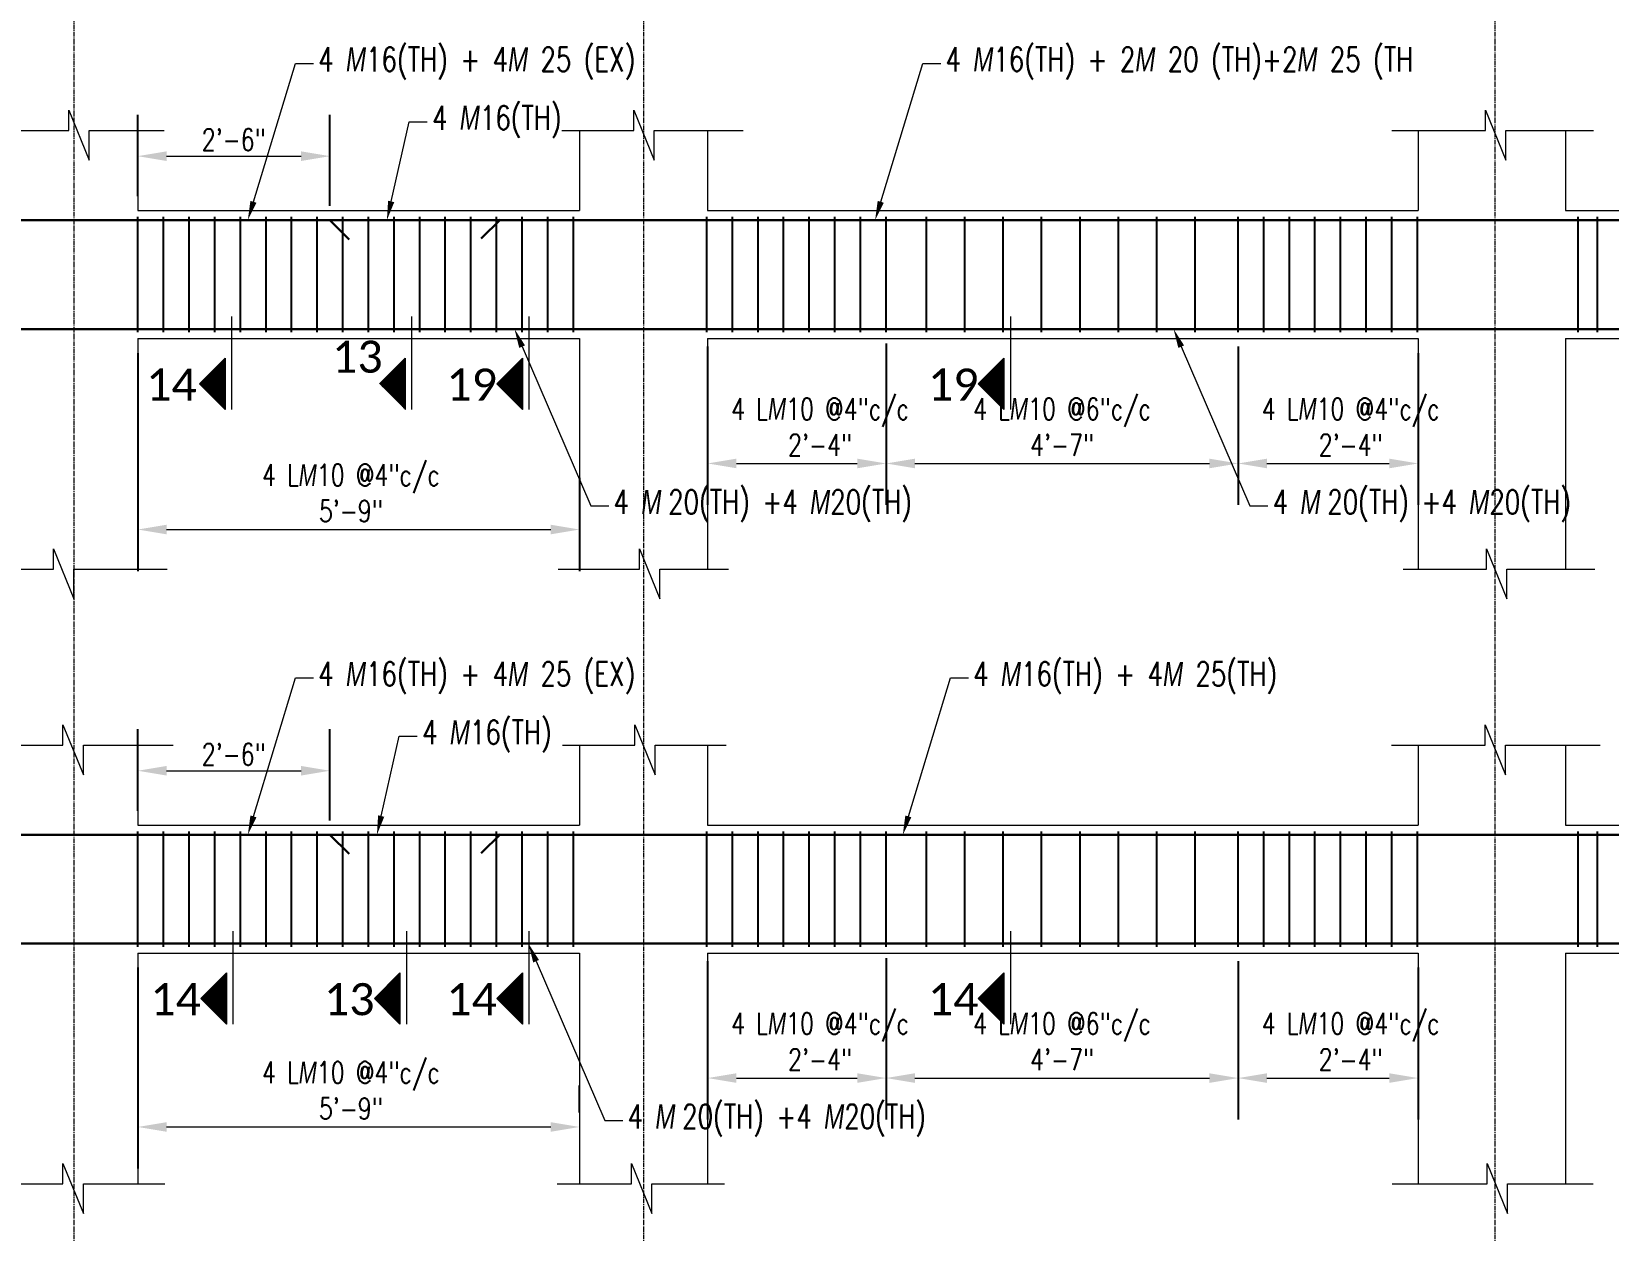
# Model space of a CAD drawing. Header units: inches. Extents: x 0 to 162649, y -36601 to -26324.
# Drawn here: x 155914.7 to 156161, y -35576.8 to -35389.5 of the extents above; entities that cross this region are included whole.
import ezdxf
from ezdxf import colors
from ezdxf.entities.mleader import LeaderData, LeaderLine
from ezdxf.math import Vec2, Vec3

# ---------------------------------------------------------------- set-up
doc = ezdxf.new("R2010")
doc.units = ezdxf.units.IN
doc.header["$MEASUREMENT"] = 0
doc.linetypes.add('CENTER2', pattern=[1.125, 0.75, -0.125, 0.125, -0.125])
for name, color, linetype, lineweight in [('Cen', 9, 'CENTER2', 5), ('Dim', 1, 'Continuous', 13), ('dimention', 1, 'Continuous', 13), ('hatch', 252, 'Continuous', 0), ('OL_AR_Text', 140, 'Continuous', 5), ('Rein', 3, 'Continuous', 30), ('Stirrups', 191, 'Continuous', 25), ('TEXT', 7, 'Continuous', 9)]:
    doc.layers.add(name, color=color, linetype=linetype, lineweight=lineweight)
doc.styles.add('1-8 Annotative Text', font='calibri.ttf', dxfattribs={"height": 0.125})
doc.styles.add('DIM', font='simplex.shx', dxfattribs={"width": 0.75})
doc.dimstyles.get("Standard").update_dxf_attribs({"dimscale": 36, "dimtxt": 0.09375, "dimasz": 0.125, "dimexe": 0.18, "dimexo": 0.0625, "dimgap": 0.015625, "dimtad": 1, "dimdec": 0, "dimzin": 0, "dimdsep": 46, "dimlunit": 4, "dimtxsty": 'DIM', "dimcen": 0.09, "dimadec": 0, "dimazin": 0, "dimtfac": 0.75, "dimtdec": 0, "dimtmove": 0, "dimatfit": 3, "dimfxl": 1, "dimtolj": 1, "dimtzin": 0, "dimlwd": 9, "dimarcsym": 0})

# ---------------------------------------------------------------- blocks, each defined once
blk = doc.blocks.new('*D159')
at = {"layer": 'Defpoints', "color": 0, "transparency": 16777216}
for p in [(155961.31, -35505), (155931.31, -35513.5), (155961.31, -35515)]:
    blk.add_point(p, dxfattribs=at)
at = {"layer": 'dimention', "color": 0, "lineweight": -2, "transparency": 16777216}
for p, q in [((155931.31, -35511.25), (155931.31, -35498.52)), ((155961.31, -35512.75), (155961.31, -35498.52))]:
    blk.add_line(p, q, dxfattribs=at)
at = {"layer": 'dimention', "color": 0, "lineweight": 9, "transparency": 16777216}
blk.add_line((155935.81, -35505), (155956.81, -35505), dxfattribs=at)
at = {"layer": 'dimention', "color": 0, "transparency": 16777216}
for points in [[(155935.81, -35504.25), (155935.81, -35505.75), (155931.31, -35505)], [(155956.81, -35504.25), (155956.81, -35505.75), (155961.31, -35505)]]:
    blk.add_solid(points, dxfattribs=at)
at = {"layer": 'dimention', "color": 0, "transparency": 16777216, "insert": (155946.31, -35502.43), "char_height": 3.375, "attachment_point": 5, "style": 'DIM'}
blk.add_mtext('\\A1;2\'-6"', dxfattribs=at)
blk = doc.blocks.new('*D170')
at = {"layer": 'Defpoints', "color": 0, "transparency": 16777216}
for p in [(155961.31, -35409), (155931.31, -35417.5), (155961.31, -35419)]:
    blk.add_point(p, dxfattribs=at)
at = {"layer": 'dimention', "color": 0, "lineweight": -2, "transparency": 16777216}
for p, q in [((155931.31, -35415.25), (155931.31, -35402.52)), ((155961.31, -35416.75), (155961.31, -35402.52))]:
    blk.add_line(p, q, dxfattribs=at)
at = {"layer": 'dimention', "color": 0, "lineweight": 9, "transparency": 16777216}
blk.add_line((155935.81, -35409), (155956.81, -35409), dxfattribs=at)
at = {"layer": 'dimention', "color": 0, "transparency": 16777216}
for points in [[(155935.81, -35408.25), (155935.81, -35409.75), (155931.31, -35409)], [(155956.81, -35408.25), (155956.81, -35409.75), (155961.31, -35409)]]:
    blk.add_solid(points, dxfattribs=at)
at = {"layer": 'dimention', "color": 0, "transparency": 16777216, "insert": (155946.31, -35406.43), "char_height": 3.375, "attachment_point": 5, "style": 'DIM'}
blk.add_mtext('\\A1;2\'-6"', dxfattribs=at)
blk = doc.blocks.new('*D347')
at = {"layer": 'Defpoints', "color": 0, "transparency": 16777216}
for p in [(156103.17, -35436.5), (156131.28, -35437.5), (156131.28, -35457)]:
    blk.add_point(p, dxfattribs=at)
at = {"layer": 'dimention', "color": 0, "lineweight": -2, "transparency": 16777216}
for p, q in [((156103.17, -35438.75), (156103.17, -35463.48)), ((156131.28, -35439.75), (156131.28, -35463.48))]:
    blk.add_line(p, q, dxfattribs=at)
at = {"layer": 'dimention', "color": 0, "lineweight": 9, "transparency": 16777216}
blk.add_line((156107.67, -35457), (156126.78, -35457), dxfattribs=at)
at = {"layer": 'dimention', "color": 0, "transparency": 16777216}
for points in [[(156107.67, -35456.25), (156107.67, -35457.75), (156103.17, -35457)], [(156126.78, -35456.25), (156126.78, -35457.75), (156131.28, -35457)]]:
    blk.add_solid(points, dxfattribs=at)
at = {"layer": 'dimention', "color": 0, "transparency": 16777216, "insert": (156120.74, -35451.29), "char_height": 3.375, "attachment_point": 5, "style": 'DIM'}
blk.add_mtext('\\A1;4 L{\\A0;\\Fgothici|c0;\\W0.75;M}10 @4"c/c\\P2\'-4"', dxfattribs=at)
blk = doc.blocks.new('*D348')
at = {"layer": 'Defpoints', "color": 0, "transparency": 16777216}
for p in [(156048.18, -35436), (156103.17, -35436.5), (156103.17, -35457)]:
    blk.add_point(p, dxfattribs=at)
at = {"layer": 'dimention', "color": 0, "lineweight": -2, "transparency": 16777216}
for p, q in [((156048.18, -35438.25), (156048.18, -35463.48)), ((156103.17, -35438.75), (156103.17, -35463.48))]:
    blk.add_line(p, q, dxfattribs=at)
at = {"layer": 'dimention', "color": 0, "lineweight": 9, "transparency": 16777216}
blk.add_line((156052.68, -35457), (156098.67, -35457), dxfattribs=at)
at = {"layer": 'dimention', "color": 0, "transparency": 16777216}
for points in [[(156052.68, -35456.25), (156052.68, -35457.75), (156048.18, -35457)], [(156098.67, -35456.25), (156098.67, -35457.75), (156103.17, -35457)]]:
    blk.add_solid(points, dxfattribs=at)
at = {"layer": 'dimention', "color": 0, "transparency": 16777216, "insert": (156075.67, -35451.29), "char_height": 3.375, "attachment_point": 5, "style": 'DIM'}
blk.add_mtext('\\A1;4 L{\\A0;\\Fgothici|c0;\\W0.75;M}10 @6"c/c\\P4\'-7"', dxfattribs=at)
blk = doc.blocks.new('*D346')
at = {"layer": 'Defpoints', "color": 0, "transparency": 16777216}
for p in [(156020.31, -35436.5), (156048.18, -35436.5), (156048.18, -35457)]:
    blk.add_point(p, dxfattribs=at)
at = {"layer": 'dimention', "color": 0, "lineweight": -2, "transparency": 16777216}
for p, q in [((156020.31, -35438.75), (156020.31, -35463.48)), ((156048.18, -35438.75), (156048.18, -35463.48))]:
    blk.add_line(p, q, dxfattribs=at)
at = {"layer": 'dimention', "color": 0, "lineweight": 9, "transparency": 16777216}
blk.add_line((156024.81, -35457), (156043.68, -35457), dxfattribs=at)
at = {"layer": 'dimention', "color": 0, "transparency": 16777216}
for points in [[(156024.81, -35456.25), (156024.81, -35457.75), (156020.31, -35457)], [(156043.68, -35456.25), (156043.68, -35457.75), (156048.18, -35457)]]:
    blk.add_solid(points, dxfattribs=at)
at = {"layer": 'dimention', "color": 0, "transparency": 16777216, "insert": (156037.88, -35451.29), "char_height": 3.375, "attachment_point": 5, "style": 'DIM'}
blk.add_mtext('\\A1;4 L{\\A0;\\Fgothici|c0;\\W0.75;M}10 @4"c/c\\P2\'-4"', dxfattribs=at)
blk = doc.blocks.new('*D350')
at = {"layer": 'Defpoints', "color": 0, "transparency": 16777216}
for p in [(156103.17, -35532.5), (156131.28, -35533.5), (156131.28, -35553)]:
    blk.add_point(p, dxfattribs=at)
at = {"layer": 'dimention', "color": 0, "lineweight": -2, "transparency": 16777216}
for p, q in [((156103.17, -35534.75), (156103.17, -35559.48)), ((156131.28, -35535.75), (156131.28, -35559.48))]:
    blk.add_line(p, q, dxfattribs=at)
at = {"layer": 'dimention', "color": 0, "lineweight": 9, "transparency": 16777216}
blk.add_line((156107.67, -35553), (156126.78, -35553), dxfattribs=at)
at = {"layer": 'dimention', "color": 0, "transparency": 16777216}
for points in [[(156107.67, -35552.25), (156107.67, -35553.75), (156103.17, -35553)], [(156126.78, -35552.25), (156126.78, -35553.75), (156131.28, -35553)]]:
    blk.add_solid(points, dxfattribs=at)
at = {"layer": 'dimention', "color": 0, "transparency": 16777216, "insert": (156120.74, -35547.29), "char_height": 3.375, "attachment_point": 5, "style": 'DIM'}
blk.add_mtext('\\A1;4 L{\\A0;\\Fgothici|c0;\\W0.75;M}10 @4"c/c\\P2\'-4"', dxfattribs=at)
blk = doc.blocks.new('*D351')
at = {"layer": 'Defpoints', "color": 0, "transparency": 16777216}
for p in [(156048.18, -35532), (156103.17, -35532.5), (156103.17, -35553)]:
    blk.add_point(p, dxfattribs=at)
at = {"layer": 'dimention', "color": 0, "lineweight": -2, "transparency": 16777216}
for p, q in [((156048.18, -35534.25), (156048.18, -35559.48)), ((156103.17, -35534.75), (156103.17, -35559.48))]:
    blk.add_line(p, q, dxfattribs=at)
at = {"layer": 'dimention', "color": 0, "lineweight": 9, "transparency": 16777216}
blk.add_line((156052.68, -35553), (156098.67, -35553), dxfattribs=at)
at = {"layer": 'dimention', "color": 0, "transparency": 16777216}
for points in [[(156052.68, -35552.25), (156052.68, -35553.75), (156048.18, -35553)], [(156098.67, -35552.25), (156098.67, -35553.75), (156103.17, -35553)]]:
    blk.add_solid(points, dxfattribs=at)
at = {"layer": 'dimention', "color": 0, "transparency": 16777216, "insert": (156075.67, -35547.29), "char_height": 3.375, "attachment_point": 5, "style": 'DIM'}
blk.add_mtext('\\A1;4 L{\\A0;\\Fgothici|c0;\\W0.75;M}10 @6"c/c\\P4\'-7"', dxfattribs=at)
blk = doc.blocks.new('*D349')
at = {"layer": 'Defpoints', "color": 0, "transparency": 16777216}
for p in [(156020.31, -35532.5), (156048.18, -35532.5), (156048.18, -35553)]:
    blk.add_point(p, dxfattribs=at)
at = {"layer": 'dimention', "color": 0, "lineweight": -2, "transparency": 16777216}
for p, q in [((156020.31, -35534.75), (156020.31, -35559.48)), ((156048.18, -35534.75), (156048.18, -35559.48))]:
    blk.add_line(p, q, dxfattribs=at)
at = {"layer": 'dimention', "color": 0, "lineweight": 9, "transparency": 16777216}
blk.add_line((156024.81, -35553), (156043.68, -35553), dxfattribs=at)
at = {"layer": 'dimention', "color": 0, "transparency": 16777216}
for points in [[(156024.81, -35552.25), (156024.81, -35553.75), (156020.31, -35553)], [(156043.68, -35552.25), (156043.68, -35553.75), (156048.18, -35553)]]:
    blk.add_solid(points, dxfattribs=at)
at = {"layer": 'dimention', "color": 0, "transparency": 16777216, "insert": (156037.88, -35547.29), "char_height": 3.375, "attachment_point": 5, "style": 'DIM'}
blk.add_mtext('\\A1;4 L{\\A0;\\Fgothici|c0;\\W0.75;M}10 @4"c/c\\P2\'-4"', dxfattribs=at)
blk = doc.blocks.new('*D366')
at = {"layer": 'Defpoints', "color": 0, "transparency": 16777216}
for p in [(155931.31, -35437.5), (156000.31, -35457), (156000.31, -35467.32)]:
    blk.add_point(p, dxfattribs=at)
at = {"layer": 'dimention', "color": 0, "lineweight": -2, "transparency": 16777216}
for p, q in [((155931.31, -35439.75), (155931.31, -35473.8)), ((156000.31, -35459.25), (156000.31, -35473.8))]:
    blk.add_line(p, q, dxfattribs=at)
at = {"layer": 'dimention', "color": 0, "lineweight": 9, "transparency": 16777216}
blk.add_line((155935.81, -35467.32), (155995.81, -35467.32), dxfattribs=at)
at = {"layer": 'dimention', "color": 0, "transparency": 16777216}
for points in [[(155935.81, -35466.57), (155935.81, -35468.07), (155931.31, -35467.32)], [(155995.81, -35466.57), (155995.81, -35468.07), (156000.31, -35467.32)]]:
    blk.add_solid(points, dxfattribs=at)
at = {"layer": 'dimention', "color": 0, "transparency": 16777216, "insert": (155964.59, -35461.62), "char_height": 3.375, "attachment_point": 5, "style": 'DIM'}
blk.add_mtext('\\A1;4 L{\\A0;\\Fgothici|c0;\\W0.75;M}10 @4"c/c\\P5\'-9"', dxfattribs=at)
blk = doc.blocks.new('*D367')
at = {"layer": 'Defpoints', "color": 0, "transparency": 16777216}
for p in [(155931.31, -35533.5), (156000.31, -35560.64), (156000.31, -35560.64)]:
    blk.add_point(p, dxfattribs=at)
at = {"layer": 'dimention', "color": 0, "lineweight": -2, "transparency": 16777216}
for p, q in [((155931.31, -35535.75), (155931.31, -35567.12)), ((156000.31, -35558.39), (156000.31, -35554.16))]:
    blk.add_line(p, q, dxfattribs=at)
at = {"layer": 'dimention', "color": 0, "lineweight": 9, "transparency": 16777216}
blk.add_line((155935.81, -35560.64), (155995.81, -35560.64), dxfattribs=at)
at = {"layer": 'dimention', "color": 0, "transparency": 16777216}
for points in [[(155935.81, -35559.89), (155935.81, -35561.39), (155931.31, -35560.64)], [(155995.81, -35559.89), (155995.81, -35561.39), (156000.31, -35560.64)]]:
    blk.add_solid(points, dxfattribs=at)
at = {"layer": 'dimention', "color": 0, "transparency": 16777216, "insert": (155964.59, -35554.94), "char_height": 3.375, "attachment_point": 5, "style": 'DIM'}
blk.add_mtext('\\A1;4 L{\\A0;\\Fgothici|c0;\\W0.75;M}10 @4"c/c\\P5\'-9"', dxfattribs=at)

msp = doc.modelspace()

# ---------------------------------------------------------------- hatches: boundary and pattern name
at = {"layer": 'Dim'}
h = msp.add_hatch(dxfattribs=at)
h.set_pattern_fill('ANSI31', color=256)
h.set_pattern_definition([(45, (-1014.7272, 458), (-0.08838834765, 0.08838834765), [])])
h.paths.add_polyline_path([(155944.96, -35444.57), (155944.96, -35440.57), (155940.96, -35444.57), (155944.96, -35448.57)])
h = msp.add_hatch(dxfattribs=at)
h.set_pattern_fill('ANSI31', color=256)
h.set_pattern_definition([(45, (-986.62093, 458), (-0.08838834765, 0.08838834765), [])])
h.paths.add_polyline_path([(155973.07, -35444.57), (155973.07, -35440.57), (155969.07, -35444.57), (155973.07, -35448.57)])
h = msp.add_hatch(dxfattribs=at)
h.set_pattern_fill('ANSI31', color=256)
h.set_pattern_definition([(45, (-968.31043, 458), (-0.08838834765, 0.08838834765), [])])
h.paths.add_polyline_path([(155991.38, -35444.57), (155991.38, -35440.57), (155987.38, -35444.57), (155991.38, -35448.57)])
h = msp.add_hatch(dxfattribs=at)
h.set_pattern_fill('ANSI31', color=256)
h.set_pattern_definition([(45, (-893.10547, 458), (-0.08838834765, 0.08838834765), [])])
h.paths.add_polyline_path([(156066.59, -35444.57), (156066.59, -35440.57), (156062.59, -35444.57), (156066.59, -35448.57)])
h = msp.add_hatch(dxfattribs=at)
h.set_pattern_fill('ANSI31', color=256)
h.set_pattern_definition([(45, (-1014.53908, 362), (-0.08838834765, 0.08838834765), [])])
h.paths.add_polyline_path([(155945.15, -35540.57), (155945.15, -35536.57), (155941.15, -35540.57), (155945.15, -35544.57)])
h = msp.add_hatch(dxfattribs=at)
h.set_pattern_fill('ANSI31', color=256)
h.set_pattern_definition([(45, (-987.43312, 362), (-0.08838834765, 0.08838834765), [])])
h.paths.add_polyline_path([(155972.26, -35540.57), (155972.26, -35536.57), (155968.26, -35540.57), (155972.26, -35544.57)])
h = msp.add_hatch(dxfattribs=at)
h.set_pattern_fill('ANSI31', color=256)
h.set_pattern_definition([(45, (-968.31043, 362), (-0.08838834765, 0.08838834765), [])])
h.paths.add_polyline_path([(155991.38, -35540.57), (155991.38, -35536.57), (155987.38, -35540.57), (155991.38, -35544.57)])
h = msp.add_hatch(dxfattribs=at)
h.set_pattern_fill('ANSI31', color=256)
h.set_pattern_definition([(45, (-893.10547, 362), (-0.08838834765, 0.08838834765), [])])
h.paths.add_polyline_path([(156066.59, -35540.57), (156066.59, -35536.57), (156062.59, -35540.57), (156066.59, -35544.57)])

# ---------------------------------------------------------------- linework, layer by layer
at = {"layer": 'Cen'}
for p, q in [((155921.31, -35102.69), (155921.31, -35927.5)), ((156010.31, -35102.69), (156010.31, -35927.5)), ((156143.28, -35102.69), (156143.28, -35927.5))]:
    msp.add_line(p, q, dxfattribs=at)
at = {"layer": 'Dim'}
for p, q in [((155945.96, -35434.07), (155945.96, -35448.57)), ((155974.07, -35434.07), (155974.07, -35448.57)), ((155992.38, -35434.07), (155992.38, -35448.57)), ((156067.59, -35434.07), (156067.59, -35448.57)), ((155940.96, -35444.57), (155944.96, -35440.57)), ((155944.96, -35440.57), (155944.96, -35448.57)), ((155969.07, -35444.57), (155973.07, -35440.57)), ((155973.07, -35440.57), (155973.07, -35448.57)), ((155987.38, -35444.57), (155991.38, -35440.57)), ((155991.38, -35440.57), (155991.38, -35448.57)), ((156062.59, -35444.57), (156066.59, -35440.57)), ((156066.59, -35440.57), (156066.59, -35448.57)), ((155940.96, -35444.57), (155944.96, -35448.57)), ((155944.96, -35448.57), (155944.96, -35444.57)), ((155987.38, -35444.57), (155991.38, -35448.57)), ((155991.38, -35448.57), (155991.38, -35444.57)), ((156062.59, -35444.57), (156066.59, -35448.57)), ((156066.59, -35448.57), (156066.59, -35444.57)), ((155946.15, -35530.07), (155946.15, -35544.57)), ((155973.26, -35530.07), (155973.26, -35544.57)), ((155992.38, -35530.07), (155992.38, -35544.57)), ((156067.59, -35530.07), (156067.59, -35544.57)), ((155941.15, -35540.57), (155945.15, -35536.57)), ((155945.15, -35536.57), (155945.15, -35544.57)), ((155968.26, -35540.57), (155972.26, -35536.57)), ((155972.26, -35536.57), (155972.26, -35544.57)), ((155987.38, -35540.57), (155991.38, -35536.57)), ((155991.38, -35536.57), (155991.38, -35544.57)), ((156062.59, -35540.57), (156066.59, -35536.57)), ((156066.59, -35536.57), (156066.59, -35544.57)), ((155941.15, -35540.57), (155945.15, -35544.57)), ((155945.15, -35544.57), (155945.15, -35540.57)), ((155968.26, -35540.57), (155972.26, -35544.57)), ((155972.26, -35544.57), (155972.26, -35540.57)), ((155987.38, -35540.57), (155991.38, -35544.57)), ((155991.38, -35544.57), (155991.38, -35540.57)), ((156062.59, -35540.57), (156066.59, -35544.57)), ((156066.59, -35544.57), (156066.59, -35540.57))]:
    msp.add_line(p, q, dxfattribs=at)
at = {"layer": 'hatch'}
for p, q in [((155920.55, -35405), (155920.55, -35401.83)), ((155920.55, -35401.83), (155923.74, -35409.63)), ((156008.79, -35405), (156008.79, -35401.83)), ((156008.79, -35401.83), (156011.98, -35409.63)), ((156141.81, -35405), (156141.81, -35401.83)), ((156141.81, -35401.83), (156145, -35409.63)), ((155907.81, -35405), (155920.55, -35405)), ((155923.74, -35409.63), (155923.74, -35405)), ((155923.74, -35405), (155935.43, -35405)), ((155931.31, -35405), (155931.31, -35417.5)), ((155997.55, -35405), (156008.79, -35405)), ((156000.31, -35405), (156000.31, -35417.5)), ((156011.98, -35409.63), (156011.98, -35405)), ((156011.98, -35405), (156025.88, -35405)), ((156020.31, -35405), (156020.31, -35417.5)), ((156127.18, -35405), (156141.81, -35405)), ((156131.28, -35405), (156131.28, -35417.5)), ((156145, -35409.63), (156145, -35405)), ((156145, -35405), (156158.68, -35405)), ((156154.28, -35405), (156154.28, -35417.5)), ((155931.31, -35417.5), (156000.31, -35417.5)), ((156020.31, -35417.5), (156131.28, -35417.5)), ((156154.28, -35417.5), (156224.28, -35417.5)), ((155931.31, -35437.5), (155931.31, -35473.5)), ((155931.31, -35437.5), (156000.31, -35437.5)), ((156000.31, -35437.5), (156000.31, -35473.5)), ((156020.31, -35437.5), (156020.31, -35473.5)), ((156020.31, -35437.5), (156131.28, -35437.5)), ((156131.28, -35437.5), (156131.28, -35473.5)), ((156154.28, -35437.5), (156154.28, -35473.5)), ((156154.28, -35437.5), (156224.28, -35437.5)), ((155918.13, -35473.5), (155918.13, -35470.33)), ((155918.13, -35470.33), (155921.31, -35478.13)), ((156009.66, -35473.5), (156009.66, -35470.33)), ((156009.66, -35470.33), (156012.85, -35478.13)), ((156141.94, -35473.5), (156141.94, -35470.33)), ((156141.94, -35470.33), (156145.13, -35478.13)), ((155907.16, -35473.5), (155918.13, -35473.5)), ((155921.31, -35478.13), (155921.31, -35473.5)), ((155921.31, -35473.5), (155935.91, -35473.5)), ((155996.97, -35473.5), (156009.66, -35473.5)), ((156012.85, -35478.13), (156012.85, -35473.5)), ((156012.85, -35473.5), (156023.58, -35473.5)), ((156128.92, -35473.5), (156141.94, -35473.5)), ((156145.13, -35478.13), (156145.13, -35473.5)), ((156145.13, -35473.5), (156158.86, -35473.5)), ((155919.63, -35501), (155919.63, -35497.83)), ((155919.63, -35497.83), (155922.81, -35505.63)), ((156008.92, -35501), (156008.92, -35497.83)), ((156008.92, -35497.83), (156012.11, -35505.63)), ((156141.74, -35501), (156141.74, -35497.83)), ((156141.74, -35497.83), (156144.93, -35505.63)), ((155906.21, -35501), (155919.63, -35501)), ((155922.81, -35505.63), (155922.81, -35501)), ((155922.81, -35501), (155936.82, -35501)), ((155931.31, -35501), (155931.31, -35513.5)), ((155997.62, -35501), (156008.92, -35501)), ((156000.31, -35501), (156000.31, -35513.5)), ((156012.11, -35505.63), (156012.11, -35501)), ((156012.11, -35501), (156023.21, -35501)), ((156020.31, -35501), (156020.31, -35513.5)), ((156127.1, -35501), (156141.74, -35501)), ((156131.28, -35501), (156131.28, -35513.5)), ((156144.93, -35505.63), (156144.93, -35501)), ((156144.93, -35501), (156159.73, -35501)), ((156154.28, -35501), (156154.28, -35513.5)), ((155931.31, -35513.5), (156000.31, -35513.5)), ((156020.31, -35513.5), (156131.28, -35513.5)), ((156154.28, -35513.5), (156224.28, -35513.5)), ((155931.31, -35533.5), (155931.31, -35569.5)), ((155931.31, -35533.5), (156000.31, -35533.5)), ((156000.31, -35533.5), (156000.31, -35569.5)), ((156020.31, -35533.5), (156020.31, -35569.5)), ((156020.31, -35533.5), (156131.28, -35533.5)), ((156131.28, -35533.5), (156131.28, -35569.5)), ((156154.28, -35533.5), (156154.28, -35569.5)), ((156154.28, -35533.5), (156224.28, -35533.5)), ((155919.63, -35569.5), (155919.63, -35566.33)), ((155919.63, -35566.33), (155922.81, -35574.13)), ((156008.4, -35569.5), (156008.4, -35566.33)), ((156008.4, -35566.33), (156011.59, -35574.13)), ((156142.05, -35569.5), (156142.05, -35566.33)), ((156142.05, -35566.33), (156145.23, -35574.13)), ((155906.83, -35569.5), (155919.63, -35569.5)), ((155922.81, -35574.13), (155922.81, -35569.5)), ((155922.81, -35569.5), (155935.53, -35569.5)), ((155996.8, -35569.5), (156008.4, -35569.5)), ((156011.59, -35574.13), (156011.59, -35569.5)), ((156011.59, -35569.5), (156022.94, -35569.5)), ((156127.21, -35569.5), (156142.05, -35569.5)), ((156145.23, -35574.13), (156145.23, -35569.5)), ((156145.23, -35569.5), (156158.59, -35569.5))]:
    msp.add_line(p, q, dxfattribs=at)
at = {"layer": 'Rein'}
for p, q in [((155964.31, -35422), (155961.31, -35419)), ((155984.94, -35421.88), (155987.94, -35418.88)), ((155964.31, -35518), (155961.31, -35515)), ((155984.94, -35517.88), (155987.94, -35514.88))]:
    msp.add_line(p, q, dxfattribs=at)
for points in [[(156222.19, -35436), (156222.19, -35420, 0.414214), (156221.19, -35419), (155508.06, -35419, 0.414214), (155507.06, -35420), (155507.06, -35436.5)], [(155523.53, -35436), (156220.69, -35436, 0.414214), (156221.69, -35435), (156221.69, -35420.5)], [(156222.19, -35532), (156222.19, -35516, 0.414214), (156221.19, -35515), (155508.06, -35515, 0.414214), (155507.06, -35516), (155507.06, -35532.5)], [(155524.52, -35532), (156220.69, -35532, 0.414214), (156221.69, -35531), (156221.69, -35516.5)]]:
    msp.add_lwpolyline(points, format="xyb", dxfattribs=at)
at = {"layer": 'Stirrups'}
for p, q in [((155931.34, -35436.5), (155931.34, -35418.5)), ((155935.34, -35436.5), (155935.34, -35418.5)), ((155939.34, -35436.5), (155939.34, -35418.5)), ((155943.34, -35436.5), (155943.34, -35418.5)), ((155947.34, -35436.5), (155947.34, -35418.5)), ((155951.34, -35436.5), (155951.34, -35418.5)), ((155955.34, -35436.5), (155955.34, -35418.5)), ((155959.34, -35436.5), (155959.34, -35418.5)), ((155963.34, -35436.5), (155963.34, -35418.5)), ((155967.34, -35436.5), (155967.34, -35418.5)), ((155971.34, -35436.5), (155971.34, -35418.5)), ((155975.34, -35436.5), (155975.34, -35418.5)), ((155979.34, -35436.5), (155979.34, -35418.5)), ((155983.34, -35436.5), (155983.34, -35418.5)), ((155987.34, -35436.5), (155987.34, -35418.5)), ((155991.34, -35436.5), (155991.34, -35418.5)), ((155995.34, -35436.5), (155995.34, -35418.5)), ((155999.34, -35436.5), (155999.34, -35418.5)), ((156020.18, -35436.5), (156020.18, -35418.5)), ((156024.18, -35436.5), (156024.18, -35418.5)), ((156028.18, -35436.5), (156028.18, -35418.5)), ((156032.18, -35436.5), (156032.18, -35418.5)), ((156036.18, -35436.5), (156036.18, -35418.5)), ((156040.18, -35436.5), (156040.18, -35418.5)), ((156044.18, -35436.5), (156044.18, -35418.5)), ((156048.18, -35436.5), (156048.18, -35418.5)), ((156054.48, -35436.5), (156054.48, -35418.5)), ((156060.48, -35436.5), (156060.48, -35418.5)), ((156066.48, -35436.5), (156066.48, -35418.5)), ((156072.48, -35436.5), (156072.48, -35418.5)), ((156078.48, -35436.5), (156078.48, -35418.5)), ((156084.48, -35436.5), (156084.48, -35418.5)), ((156090.48, -35436.5), (156090.48, -35418.5)), ((156096.48, -35436.5), (156096.48, -35418.5)), ((156103.17, -35436.5), (156103.17, -35418.5)), ((156107.17, -35436.5), (156107.17, -35418.5)), ((156111.17, -35436.5), (156111.17, -35418.5)), ((156115.17, -35436.5), (156115.17, -35418.5)), ((156119.17, -35436.5), (156119.17, -35418.5)), ((156123.17, -35436.5), (156123.17, -35418.5)), ((156127.17, -35436.5), (156127.17, -35418.5)), ((156131.17, -35436.5), (156131.17, -35418.5)), ((156156.28, -35436.5), (156156.28, -35418.5)), ((156159.28, -35436.5), (156159.28, -35418.5)), ((155931.34, -35532.5), (155931.34, -35514.5)), ((155935.34, -35532.5), (155935.34, -35514.5)), ((155939.34, -35532.5), (155939.34, -35514.5)), ((155943.34, -35532.5), (155943.34, -35514.5)), ((155947.34, -35532.5), (155947.34, -35514.5)), ((155951.34, -35532.5), (155951.34, -35514.5)), ((155955.34, -35532.5), (155955.34, -35514.5)), ((155959.34, -35532.5), (155959.34, -35514.5)), ((155963.34, -35532.5), (155963.34, -35514.5)), ((155967.34, -35532.5), (155967.34, -35514.5)), ((155971.34, -35532.5), (155971.34, -35514.5)), ((155975.34, -35532.5), (155975.34, -35514.5)), ((155979.34, -35532.5), (155979.34, -35514.5)), ((155983.34, -35532.5), (155983.34, -35514.5)), ((155987.34, -35532.5), (155987.34, -35514.5)), ((155991.34, -35532.5), (155991.34, -35514.5)), ((155995.34, -35532.5), (155995.34, -35514.5)), ((155999.34, -35532.5), (155999.34, -35514.5)), ((156020.18, -35532.5), (156020.18, -35514.5)), ((156024.18, -35532.5), (156024.18, -35514.5)), ((156028.18, -35532.5), (156028.18, -35514.5)), ((156032.18, -35532.5), (156032.18, -35514.5)), ((156036.18, -35532.5), (156036.18, -35514.5)), ((156040.18, -35532.5), (156040.18, -35514.5)), ((156044.18, -35532.5), (156044.18, -35514.5)), ((156048.18, -35532.5), (156048.18, -35514.5)), ((156054.48, -35532.5), (156054.48, -35514.5)), ((156060.48, -35532.5), (156060.48, -35514.5)), ((156066.48, -35532.5), (156066.48, -35514.5)), ((156072.48, -35532.5), (156072.48, -35514.5)), ((156078.48, -35532.5), (156078.48, -35514.5)), ((156084.48, -35532.5), (156084.48, -35514.5)), ((156090.48, -35532.5), (156090.48, -35514.5)), ((156096.48, -35532.5), (156096.48, -35514.5)), ((156103.17, -35532.5), (156103.17, -35514.5)), ((156107.17, -35532.5), (156107.17, -35514.5)), ((156111.17, -35532.5), (156111.17, -35514.5)), ((156115.17, -35532.5), (156115.17, -35514.5)), ((156119.17, -35532.5), (156119.17, -35514.5)), ((156123.17, -35532.5), (156123.17, -35514.5)), ((156127.17, -35532.5), (156127.17, -35514.5)), ((156131.17, -35532.5), (156131.17, -35514.5)), ((156156.28, -35532.5), (156156.28, -35514.5)), ((156159.28, -35532.5), (156159.28, -35514.5))]:
    msp.add_line(p, q, dxfattribs=at)

# ---------------------------------------------------------------- texts
at = {"layer": 'OL_AR_Text', "char_height": 5, "width": 3.8192065e-317, "attachment_point": 1, "style": '1-8 Annotative Text'}
for s, insert in [('13', (155961.66, -35437.82)), ('14', (155932.62, -35442.18)), ('19', (155979.51, -35442.18)), ('19', (156054.72, -35442.18)), ('14', (155933.28, -35538.18)), ('13', (155960.39, -35538.18)), ('14', (155979.51, -35538.18)), ('14', (156054.72, -35538.18))]:
    msp.add_mtext(s, dxfattribs=dict(at, insert=insert))

# ---------------------------------------------------------------- dimensions: what is measured, and where the dimension line sits
at = {"layer": 'dimention'}
for base, p1, p2, picture, middle in [((155961.31, -35409), (155931.31, -35417.5), (155961.31, -35419), '*D170', (155946.31, -35406.43)), ((155961.31, -35505), (155931.31, -35513.5), (155961.31, -35515), '*D159', (155946.31, -35502.43))]:
    dim = msp.add_linear_dim(base=base, p1=p1, p2=p2, dimstyle='Standard', dxfattribs=at)
    dim.commit()
    dim.dimension.update_dxf_attribs({"geometry": picture, "text_midpoint": middle})
for base, p1, p2, picture, middle in [((156000.31, -35467.32), (155931.31, -35437.5), (156000.31, -35457), '*D366', (155964.59, -35467.32)), ((156048.18, -35457), (156020.31, -35436.5), (156048.18, -35436.5), '*D346', (156037.88, -35457)), ((156131.28, -35457), (156103.17, -35436.5), (156131.28, -35437.5), '*D347', (156120.74, -35457)), ((156000.31, -35560.64), (155931.31, -35533.5), (156000.31, -35560.64), '*D367', (155964.59, -35560.64)), ((156048.18, -35553), (156020.31, -35532.5), (156048.18, -35532.5), '*D349', (156037.88, -35553)), ((156131.28, -35553), (156103.17, -35532.5), (156131.28, -35533.5), '*D350', (156120.74, -35553))]:
    dim = msp.add_linear_dim(base=base, p1=p1, p2=p2, text='4 L{\\A0;\\Fgothici|c0;\\W0.75;M}10 @4"c/c\\P<>', dimstyle='Standard', dxfattribs=at)
    dim.commit()
    dim.dimension.update_dxf_attribs({"geometry": picture, "text_midpoint": middle, "dimtype": 160})
for base, p1, p2, picture, middle in [((156103.17, -35457), (156048.18, -35436), (156103.17, -35436.5), '*D348', (156075.67, -35451.29)), ((156103.17, -35553), (156048.18, -35532), (156103.17, -35532.5), '*D351', (156075.67, -35547.29))]:
    dim = msp.add_linear_dim(base=base, p1=p1, p2=p2, text='4 L{\\A0;\\Fgothici|c0;\\W0.75;M}10 @6"c/c\\P<>', dimstyle='Standard', dxfattribs=at)
    dim.commit()
    dim.dimension.update_dxf_attribs({"geometry": picture, "text_midpoint": middle})

# ---------------------------------------------------------------- leaders
at = {"layer": 'TEXT'}
ml = msp.add_multileader_mtext('Standard', dxfattribs=at)
ml.set_content('4 {\\Fgothici|c0;M }20+4 {\\Fgothici|c0;M }16(TH)   ', color=256, style='DIM')
ml.set_leader_properties(color=1, linetype='ByLayer', lineweight=9)
ml.build(insert=Vec2(0, 0))
ml.multileader.update_dxf_attribs({"text_right_attachment_type": 2, "dogleg_length": 0.25, "arrow_head_size": 3, "scale": 32})
ctx = ml.context
ctx.base_point, ctx.scale, ctx.char_height, ctx.arrow_head_size, ctx.landing_gap_size, ctx.plane_origin = Vec3(156011.68, -35367.63), 32, 3.75, 3, 0.75, Vec3(156032.01, -35386.93)
ctx.right_attachment = 2
notes = []
notes.append((ctx, [(0, (1, 1, 0), (156008.88, -35367.63), (1, 0), 2.81, [(0, [(155996.95, -35340)], 0, [])])]))
ctx.mtext.insert, ctx.mtext.flow_direction = Vec3(156012.43, -35365.13), 5
ml = msp.add_multileader_mtext('Standard', dxfattribs=at)
ml.set_content('4 {\\Fgothici|c0;M}16(TH) + 4{\\Fgothici|c0;M} 25 (EX)', color=256, style='DIM')
ml.set_leader_properties(color=1, linetype='ByLayer', lineweight=9)
ml.build(insert=Vec2(0, 0))
ml.multileader.update_dxf_attribs({"text_right_attachment_type": 2, "dogleg_length": 0.25, "arrow_head_size": 3, "scale": 32})
ctx = ml.context
ctx.base_point, ctx.scale, ctx.char_height, ctx.arrow_head_size, ctx.landing_gap_size, ctx.plane_origin = Vec3(155958.75, -35394.5), 32, 3.75, 3, 0.75, Vec3(155979.07, -35413.8)
ctx.right_attachment = 2
notes.append((ctx, [(0, (1, 1, 0), (155955.94, -35394.5), (1, 0), 2.81, [(0, [(155948.5, -35419)], 0, [])])]))
ctx.mtext.insert, ctx.mtext.flow_direction = Vec3(155959.5, -35392), 5
ml = msp.add_multileader_mtext('Standard', dxfattribs=at)
ml.set_content('4 {\\Fgothici|c0;M}16(TH) + 2{\\Fgothici|c0;M} 20 (TH)+2{\\Fgothici|c0;M} 25 (TH', color=256, style='DIM')
ml.set_leader_properties(color=1, linetype='ByLayer', lineweight=9)
ml.build(insert=Vec2(0, 0))
ml.multileader.update_dxf_attribs({"text_right_attachment_type": 2, "dogleg_length": 0.25, "arrow_head_size": 3, "scale": 32})
ctx = ml.context
ctx.base_point, ctx.scale, ctx.char_height, ctx.arrow_head_size, ctx.landing_gap_size, ctx.plane_origin = Vec3(156056.72, -35394.5), 32, 3.75, 3, 0.75, Vec3(156077.05, -35413.8)
ctx.right_attachment = 2
notes.append((ctx, [(0, (1, 1, 0), (156053.91, -35394.5), (1, 0), 2.81, [(0, [(156046.47, -35419)], 0, [])])]))
ctx.mtext.insert, ctx.mtext.flow_direction = Vec3(156057.47, -35392), 5
ml = msp.add_multileader_mtext('Standard', dxfattribs=at)
ml.set_content('4 {\\Fgothici|c0;M}16(TH) ', color=256, style='DIM')
ml.set_leader_properties(color=1, linetype='ByLayer', lineweight=9)
ml.build(insert=Vec2(0, 0))
ml.multileader.update_dxf_attribs({"text_right_attachment_type": 2, "dogleg_length": 0.25, "arrow_head_size": 3, "scale": 32})
ctx = ml.context
ctx.base_point, ctx.scale, ctx.char_height, ctx.arrow_head_size, ctx.landing_gap_size, ctx.plane_origin = Vec3(155976.52, -35403.63), 32, 3.75, 3, 0.75, Vec3(155996.85, -35422.93)
ctx.right_attachment = 2
notes.append((ctx, [(0, (1, 1, 0), (155973.72, -35403.63), (1, 0), 2.81, [(0, [(155970.22, -35419)], 0, [])])]))
ctx.mtext.insert, ctx.mtext.flow_direction = Vec3(155977.27, -35401.13), 5
ml = msp.add_multileader_mtext('Standard', dxfattribs=at)
ml.set_content('4 {\\Fgothici|c0;M }20(TH) +4 {\\Fgothici|c0;M}20(TH)  ', color=256, style='DIM')
ml.set_leader_properties(color=1, linetype='ByLayer', lineweight=9)
ml.build(insert=Vec2(0, 0))
ml.multileader.update_dxf_attribs({"text_right_attachment_type": 2, "dogleg_length": 0.25, "arrow_head_size": 3, "scale": 32})
ctx = ml.context
ctx.base_point, ctx.scale, ctx.char_height, ctx.arrow_head_size, ctx.landing_gap_size, ctx.plane_origin = Vec3(156004.88, -35463.63), 32, 3.75, 3, 0.75, Vec3(156025.21, -35482.93)
ctx.right_attachment = 2
notes.append((ctx, [(0, (1, 1, 0), (156002.08, -35463.63), (1, 0), 2.81, [(0, [(155990.15, -35436)], 0, [])])]))
ctx.mtext.insert, ctx.mtext.flow_direction = Vec3(156005.63, -35461.13), 5
ml = msp.add_multileader_mtext('Standard', dxfattribs=at)
ml.set_content('4 {\\Fgothici|c0;M }20(TH) +4 {\\Fgothici|c0;M}20(TH)  ', color=256, style='DIM')
ml.set_leader_properties(color=1, linetype='ByLayer', lineweight=9)
ml.build(insert=Vec2(0, 0))
ml.multileader.update_dxf_attribs({"text_right_attachment_type": 2, "dogleg_length": 0.25, "arrow_head_size": 3, "scale": 32})
ctx = ml.context
ctx.base_point, ctx.scale, ctx.char_height, ctx.arrow_head_size, ctx.landing_gap_size, ctx.plane_origin = Vec3(156107.82, -35463.63), 32, 3.75, 3, 0.75, Vec3(156128.14, -35482.93)
ctx.right_attachment = 2
notes.append((ctx, [(0, (1, 1, 0), (156105.01, -35463.63), (1, 0), 2.81, [(0, [(156093.08, -35436)], 0, [])])]))
ctx.mtext.insert, ctx.mtext.flow_direction = Vec3(156108.57, -35461.13), 5
ml = msp.add_multileader_mtext('Standard', dxfattribs=at)
ml.set_content('4 {\\Fgothici|c0;M}16(TH) + 4{\\Fgothici|c0;M} 25 (EX)', color=256, style='DIM')
ml.set_leader_properties(color=1, linetype='ByLayer', lineweight=9)
ml.build(insert=Vec2(0, 0))
ml.multileader.update_dxf_attribs({"text_right_attachment_type": 2, "dogleg_length": 0.25, "arrow_head_size": 3, "scale": 32})
ctx = ml.context
ctx.base_point, ctx.scale, ctx.char_height, ctx.arrow_head_size, ctx.landing_gap_size, ctx.plane_origin = Vec3(155958.75, -35490.5), 32, 3.75, 3, 0.75, Vec3(155979.07, -35509.8)
ctx.right_attachment = 2
notes.append((ctx, [(0, (1, 1, 0), (155955.94, -35490.5), (1, 0), 2.81, [(0, [(155948.5, -35515)], 0, [])])]))
ctx.mtext.insert, ctx.mtext.flow_direction = Vec3(155959.5, -35488), 5
ml = msp.add_multileader_mtext('Standard', dxfattribs=at)
ml.set_content('4 {\\Fgothici|c0;M}16(TH) + 4{\\Fgothici|c0;M} 25(TH)', color=256, style='DIM')
ml.set_leader_properties(color=1, linetype='ByLayer', lineweight=9)
ml.build(insert=Vec2(0, 0))
ml.multileader.update_dxf_attribs({"text_right_attachment_type": 2, "dogleg_length": 0.25, "arrow_head_size": 3, "scale": 32})
ctx = ml.context
ctx.base_point, ctx.scale, ctx.char_height, ctx.arrow_head_size, ctx.landing_gap_size, ctx.plane_origin = Vec3(156061.04, -35490.5), 32, 3.75, 3, 0.75, Vec3(156081.36, -35509.8)
ctx.right_attachment = 2
notes.append((ctx, [(0, (1, 1, 0), (156058.23, -35490.5), (1, 0), 2.81, [(0, [(156050.79, -35515)], 0, [])])]))
ctx.mtext.insert, ctx.mtext.flow_direction = Vec3(156061.79, -35488), 5
ml = msp.add_multileader_mtext('Standard', dxfattribs=at)
ml.set_content('4 {\\Fgothici|c0;M}16(TH) ', color=256, style='DIM')
ml.set_leader_properties(color=1, linetype='ByLayer', lineweight=9)
ml.build(insert=Vec2(0, 0))
ml.multileader.update_dxf_attribs({"text_right_attachment_type": 2, "dogleg_length": 0.25, "arrow_head_size": 3, "scale": 32})
ctx = ml.context
ctx.base_point, ctx.scale, ctx.char_height, ctx.arrow_head_size, ctx.landing_gap_size, ctx.plane_origin = Vec3(155974.97, -35499.62), 32, 3.75, 3, 0.75, Vec3(155995.29, -35518.93)
ctx.right_attachment = 2
notes.append((ctx, [(0, (1, 1, 0), (155972.16, -35499.62), (1, 0), 2.81, [(0, [(155968.66, -35515)], 0, [])])]))
ctx.mtext.insert, ctx.mtext.flow_direction = Vec3(155975.72, -35497.12), 5
ml = msp.add_multileader_mtext('Standard', dxfattribs=at)
ml.set_content('4 {\\Fgothici|c0;M }20(TH) +4 {\\Fgothici|c0;M}20(TH)  ', color=256, style='DIM')
ml.set_leader_properties(color=1, linetype='ByLayer', lineweight=9)
ml.build(insert=Vec2(0, 0))
ml.multileader.update_dxf_attribs({"text_right_attachment_type": 2, "dogleg_length": 0.25, "arrow_head_size": 3, "scale": 32})
ctx = ml.context
ctx.base_point, ctx.scale, ctx.char_height, ctx.arrow_head_size, ctx.landing_gap_size, ctx.plane_origin = Vec3(156007.07, -35559.63), 32, 3.75, 3, 0.75, Vec3(156027.4, -35578.93)
ctx.right_attachment = 2
notes.append((ctx, [(0, (1, 1, 0), (156004.27, -35559.63), (1, 0), 2.81, [(0, [(155992.33, -35532)], 0, [])])]))
ctx.mtext.insert, ctx.mtext.flow_direction = Vec3(156007.82, -35557.13), 5
for ctx, leaders in notes:
    for number, flags, end, landing, length, lines in leaders:
        leader = LeaderData()
        leader.index, (leader.has_last_leader_line, leader.has_dogleg_vector, leader.attachment_direction) = number, flags
        leader.last_leader_point, leader.dogleg_vector, leader.dogleg_length = Vec3(end), Vec3(landing), length
        for number, points, colour, breaks in lines:
            line = LeaderLine()
            line.index, line.vertices, line.color, line.breaks = number, Vec3.list(points), colors.encode_raw_color(colour), breaks
            leader.lines.append(line)
        ctx.leaders.append(leader)

doc.saveas('drawing.dxf')
